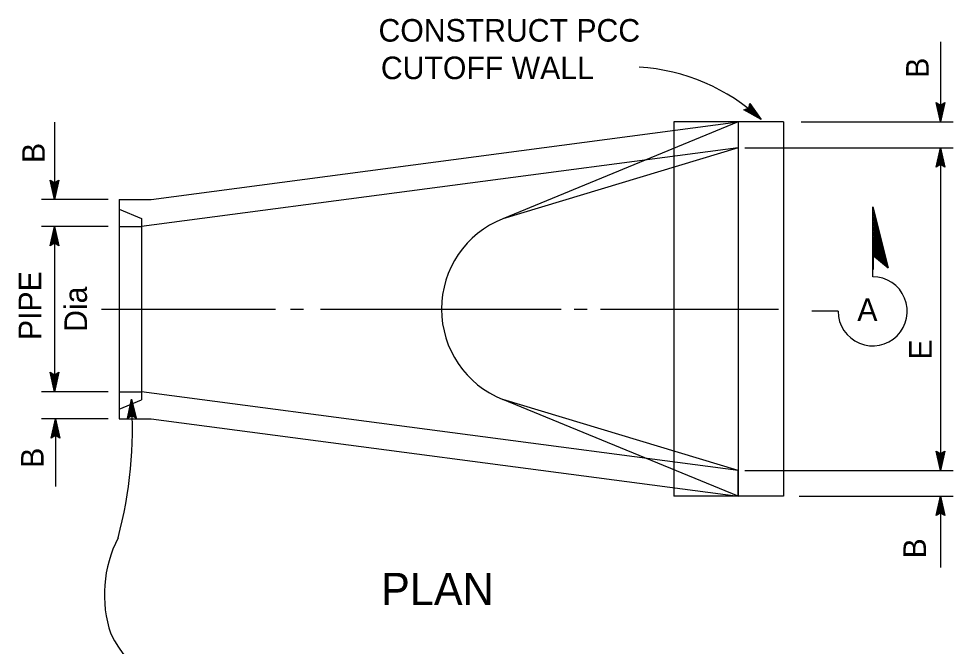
# Model space of a CAD drawing. Extents: x -894 to 866, y -472 to 714.
# Drawn here: x -700.4 to -410.6, y 120.4 to 314.8 of the extents above; entities that cross this region are included whole.
import ezdxf

# ---------------------------------------------------------------- set-up
doc = ezdxf.new("R2010")
doc.units = 0
for name, color, linetype in [('22 Misc Cnst Det', 7, 'Continuous'), ('56 Stage 3 Anno', 7, 'Continuous'), ('57 Undefined', 7, 'Continuous'), ('60 Nongeo Data', 7, 'Continuous')]:
    doc.layers.add(name, color=color, linetype=linetype)

msp = doc.modelspace()

# ---------------------------------------------------------------- linework, layer by layer
at = {"layer": '22 Misc Cnst Det'}
for p, q in [((-435.56, 256.59), (-430.73, 237.65)), ((-435.56, 234.89), (-435.56, 256.59)), ((-435.56, 255.04), (-431.23, 238.05)), ((-435.56, 253.48), (-431.73, 238.46)), ((-435.56, 251.92), (-432.23, 238.86)), ((-435.56, 250.36), (-432.73, 239.27)), ((-435.56, 248.81), (-433.23, 239.67)), ((-435.56, 247.25), (-433.73, 240.08)), ((-435.56, 245.69), (-434.23, 240.49)), ((-435.56, 244.13), (-434.73, 240.89)), ((-435.56, 242.57), (-435.23, 241.3)), ((-435.56, 241.56), (-430.73, 237.65)), ((-446.27, 224.17), (-454.43, 224.17))]:
    msp.add_line(p, q, dxfattribs=at)
msp.add_arc((-435.56, 224.17), 10.72, 179.9995, 90, dxfattribs=at)
at = {"layer": '56 Stage 3 Anno'}
for p, q in [((-414.57, 307.67), (-414.57, 282.86)), ((-475.49, 286.63), (-474, 287.07)), ((-473.22, 286.36), (-474.29, 286.98)), ((-474, 287.07), (-473.69, 288.6)), ((-473.94, 287.4), (-473.22, 286.36)), ((-473.84, 287.77), (-472.2, 285.43)), ((-473.77, 288.19), (-471.18, 284.5)), ((-473.69, 288.6), (-473.69, 288.6)), ((-473.69, 288.6), (-470.16, 283.57)), ((-414.57, 282.86), (-415.9, 288.86)), ((-415.9, 288.86), (-415.9, 288.86)), ((-415.9, 288.86), (-414.57, 288.06)), ((-414.57, 284.25), (-415.54, 288.63)), ((-414.57, 285.62), (-415.19, 288.45)), ((-414.56, 287), (-414.83, 288.21)), ((-414.57, 288.06), (-413.23, 288.86)), ((-413.23, 288.86), (-414.57, 282.86)), ((-413.58, 288.64), (-414.57, 284.24)), ((-413.94, 288.41), (-414.57, 285.62)), ((-414.29, 288.23), (-414.56, 287)), ((-413.23, 288.86), (-413.23, 288.86)), ((-470.16, 283.57), (-475.49, 286.63)), ((-475.49, 286.63), (-475.49, 286.63)), ((-471.19, 284.5), (-475.07, 286.74)), ((-472.2, 285.43), (-474.71, 286.87)), ((-689.27, 282.79), (-689.27, 258.86)), ((-470.16, 283.57), (-470.16, 283.57)), ((-457.75, 282.86), (-410.57, 282.86)), ((-414.57, 282.86), (-414.57, 282.86)), ((-475.24, 274.86), (-410.57, 274.86)), ((-415.91, 268.86), (-414.57, 274.86)), ((-415.55, 269.08), (-414.57, 273.48)), ((-414.57, 274.86), (-414.57, 174.86)), ((-414.57, 274.86), (-414.57, 274.86)), ((-414.57, 274.86), (-413.24, 268.86)), ((-414.56, 273.47), (-413.6, 269.09)), ((-414.57, 269.66), (-415.91, 268.86)), ((-415.19, 269.31), (-414.57, 272.1)), ((-414.85, 269.49), (-414.57, 270.72)), ((-414.57, 272.1), (-413.94, 269.27)), ((-414.57, 270.72), (-414.3, 269.51)), ((-413.24, 268.86), (-414.57, 269.66)), ((-415.91, 268.86), (-415.91, 268.86)), ((-413.24, 268.86), (-413.24, 268.86)), ((-689.27, 258.86), (-690.6, 264.86)), ((-690.6, 264.86), (-690.6, 264.86)), ((-690.6, 264.86), (-689.27, 264.06)), ((-689.27, 260.25), (-690.24, 264.63)), ((-689.27, 261.62), (-689.89, 264.45)), ((-689.27, 263), (-689.53, 264.21)), ((-689.27, 264.06), (-687.93, 264.86)), ((-687.93, 264.86), (-689.27, 258.86)), ((-688.29, 264.64), (-689.27, 260.24)), ((-688.65, 264.41), (-689.27, 261.62)), ((-688.99, 264.23), (-689.27, 263)), ((-687.93, 264.86), (-687.93, 264.86)), ((-672.6, 258.86), (-693.27, 258.86)), ((-689.27, 258.86), (-689.27, 258.86)), ((-672.6, 250.46), (-693.27, 250.46)), ((-690.61, 244.46), (-689.27, 250.46)), ((-689.27, 250.46), (-689.27, 199.26)), ((-689.27, 250.46), (-689.27, 250.46)), ((-689.27, 250.46), (-687.94, 244.46)), ((-690.25, 244.68), (-689.27, 249.08)), ((-689.89, 244.91), (-689.27, 247.7)), ((-689.27, 249.07), (-688.3, 244.7)), ((-689.27, 247.7), (-688.65, 244.88)), ((-435.32, 237.15), (-435.32, 247.15)), ((-689.27, 245.26), (-690.61, 244.46)), ((-690.61, 244.46), (-690.61, 244.46)), ((-689.55, 245.09), (-689.27, 246.32)), ((-689.27, 246.32), (-689.01, 245.11)), ((-687.94, 244.46), (-689.27, 245.26)), ((-687.94, 244.46), (-687.94, 244.46)), ((-689.27, 199.26), (-690.6, 205.26)), ((-690.6, 205.26), (-690.6, 205.26)), ((-690.6, 205.26), (-689.27, 204.46)), ((-689.27, 200.65), (-690.24, 205.02)), ((-689.27, 202.02), (-689.89, 204.84)), ((-689.27, 203.4), (-689.53, 204.61)), ((-689.27, 204.46), (-687.93, 205.26)), ((-687.93, 205.26), (-689.27, 199.26)), ((-688.29, 205.04), (-689.27, 200.64)), ((-688.65, 204.81), (-689.27, 202.02)), ((-688.99, 204.63), (-689.27, 203.4)), ((-687.93, 205.26), (-687.93, 205.26)), ((-672.6, 199.26), (-693.27, 199.26)), ((-689.27, 199.26), (-689.27, 199.26)), ((-666.67, 190.96), (-665.44, 196.98)), ((-666.32, 191.18), (-665.42, 195.6)), ((-665.96, 191.42), (-665.39, 194.22)), ((-665.44, 196.98), (-665.44, 196.98)), ((-665.44, 196.98), (-664, 191.01)), ((-665.41, 195.59), (-664.36, 191.24)), ((-665.39, 194.22), (-664.71, 191.41)), ((-665.34, 191.78), (-666.67, 190.96)), ((-665.62, 191.6), (-665.37, 192.84)), ((-665.37, 192.84), (-665.08, 191.63)), ((-664, 191.01), (-665.34, 191.78)), ((-672.6, 190.86), (-693.27, 190.86)), ((-690.28, 184.86), (-688.94, 190.86)), ((-689.93, 185.08), (-688.94, 189.48)), ((-688.94, 190.86), (-688.94, 169.84)), ((-688.94, 190.86), (-688.94, 190.86)), ((-688.94, 190.86), (-687.61, 184.86)), ((-688.94, 189.47), (-687.97, 185.09)), ((-666.67, 190.96), (-666.67, 190.96)), ((-664, 191.01), (-664, 191.01)), ((-688.94, 185.66), (-690.28, 184.86)), ((-689.57, 185.31), (-688.94, 188.1)), ((-689.22, 185.49), (-688.94, 186.72)), ((-688.94, 188.1), (-688.32, 185.27)), ((-688.94, 186.72), (-688.68, 185.51)), ((-687.61, 184.86), (-688.94, 185.66)), ((-690.28, 184.86), (-690.28, 184.86)), ((-687.61, 184.86), (-687.61, 184.86)), ((-414.57, 174.86), (-415.9, 180.86)), ((-415.9, 180.86), (-415.9, 180.86)), ((-415.9, 180.86), (-414.57, 180.06)), ((-414.57, 176.25), (-415.54, 180.63)), ((-414.57, 177.62), (-415.19, 180.45)), ((-414.56, 179), (-414.83, 180.21)), ((-414.57, 180.06), (-413.23, 180.86)), ((-413.23, 180.86), (-414.57, 174.86)), ((-413.58, 180.64), (-414.57, 176.24)), ((-413.94, 180.41), (-414.57, 177.62)), ((-414.29, 180.23), (-414.56, 179)), ((-413.23, 180.86), (-413.23, 180.86)), ((-475.24, 174.86), (-410.57, 174.86)), ((-414.57, 174.86), (-414.57, 174.86)), ((-458.41, 166.86), (-410.57, 166.86)), ((-415.91, 160.86), (-414.57, 166.86)), ((-415.55, 161.08), (-414.57, 165.48)), ((-414.57, 166.86), (-414.57, 144.77)), ((-414.57, 166.86), (-414.57, 166.86)), ((-414.57, 166.86), (-413.24, 160.86)), ((-414.56, 165.47), (-413.6, 161.09)), ((-415.19, 161.31), (-414.57, 164.1)), ((-414.85, 161.49), (-414.57, 162.72)), ((-414.57, 164.1), (-413.94, 161.27)), ((-414.57, 162.72), (-414.3, 161.51)), ((-414.57, 161.66), (-415.91, 160.86)), ((-415.91, 160.86), (-415.91, 160.86)), ((-413.24, 160.86), (-414.57, 161.66)), ((-413.24, 160.86), (-413.24, 160.86))]:
    msp.add_line(p, q, dxfattribs=at)
for points in [[(-674.75, 224.86), (-620.76, 224.86)], [(-616.11, 224.86), (-612.11, 224.86)], [(-606.8, 224.86), (-532.13, 224.86)], [(-528.12, 224.86), (-524.12, 224.86)], [(-519.98, 224.86), (-464.79, 224.86)]]:
    msp.add_lwpolyline(points, dxfattribs=at)
for centre, radius, start, end in [((-511.53, 239.43), 60.5, 46.8605, 86.6178), ((-795.14, 187.71), 130.03, 344.9643, 4.0902), ((-635.26, 136.36), 38.56, 152.8183, 198.3825), ((-635.14, 142.83), 41.17, 206.9177, 259.7048)]:
    msp.add_arc(centre, radius, start, end, dxfattribs=at)
at = {"layer": '60 Nongeo Data'}
for p, q in [((-659.27, 258.86), (-477.27, 282.86)), ((-477.27, 282.86), (-550.27, 252.86)), ((-497.27, 282.86), (-497.27, 166.86)), ((-463.27, 282.86), (-497.27, 282.86)), ((-477.27, 282.86), (-477.27, 166.86)), ((-463.27, 282.86), (-463.27, 166.86)), ((-477.27, 274.86), (-662.27, 250.46)), ((-477.27, 274.86), (-550.27, 252.86)), ((-669.27, 258.86), (-659.27, 258.86)), ((-669.27, 258.86), (-669.27, 190.86)), ((-669.27, 255.86), (-662.27, 252.95)), ((-662.27, 252.95), (-662.27, 196.77)), ((-669.27, 250.46), (-662.27, 250.46)), ((-669.27, 199.26), (-662.27, 199.26)), ((-477.27, 174.86), (-662.27, 199.26)), ((-669.27, 193.86), (-662.27, 196.77)), ((-477.27, 166.86), (-550.27, 196.86)), ((-477.27, 174.86), (-550.27, 196.86)), ((-669.27, 190.86), (-659.27, 190.86)), ((-659.27, 190.86), (-477.27, 166.86)), ((-477.27, 166.86), (-477.27, 174.86)), ((-463.27, 166.86), (-497.27, 166.86))]:
    msp.add_line(p, q, dxfattribs=at)
msp.add_arc((-539.14, 224.86), 30.13, 111.6806, 248.3194, dxfattribs=at)

# ---------------------------------------------------------------- texts
at = {"layer": '57 Undefined'}
for s, height, p in [('CONSTRUCT PCC', 7, (-588.81, 307.74)), ('CUTOFF WALL', 7, (-588.08, 296.11)), ('A', 7, (-440.33, 221.2)), ('PLAN', 10, (-588.01, 133.11))]:
    msp.add_text(s, height=height, dxfattribs=at).set_placement(p)
for s, p in [('B', (-418.21, 296.52)), ('B', (-692.3, 270.13)), ('PIPE', (-693.39, 215.26)), ('Dia', (-679.22, 217.8)), ('E', (-417.27, 209.19)), ('B', (-692.67, 175.65)), ('B', (-419.05, 147.58))]:
    msp.add_text(s, height=7, rotation=90, dxfattribs=at).set_placement(p)

doc.saveas('drawing.dxf')
